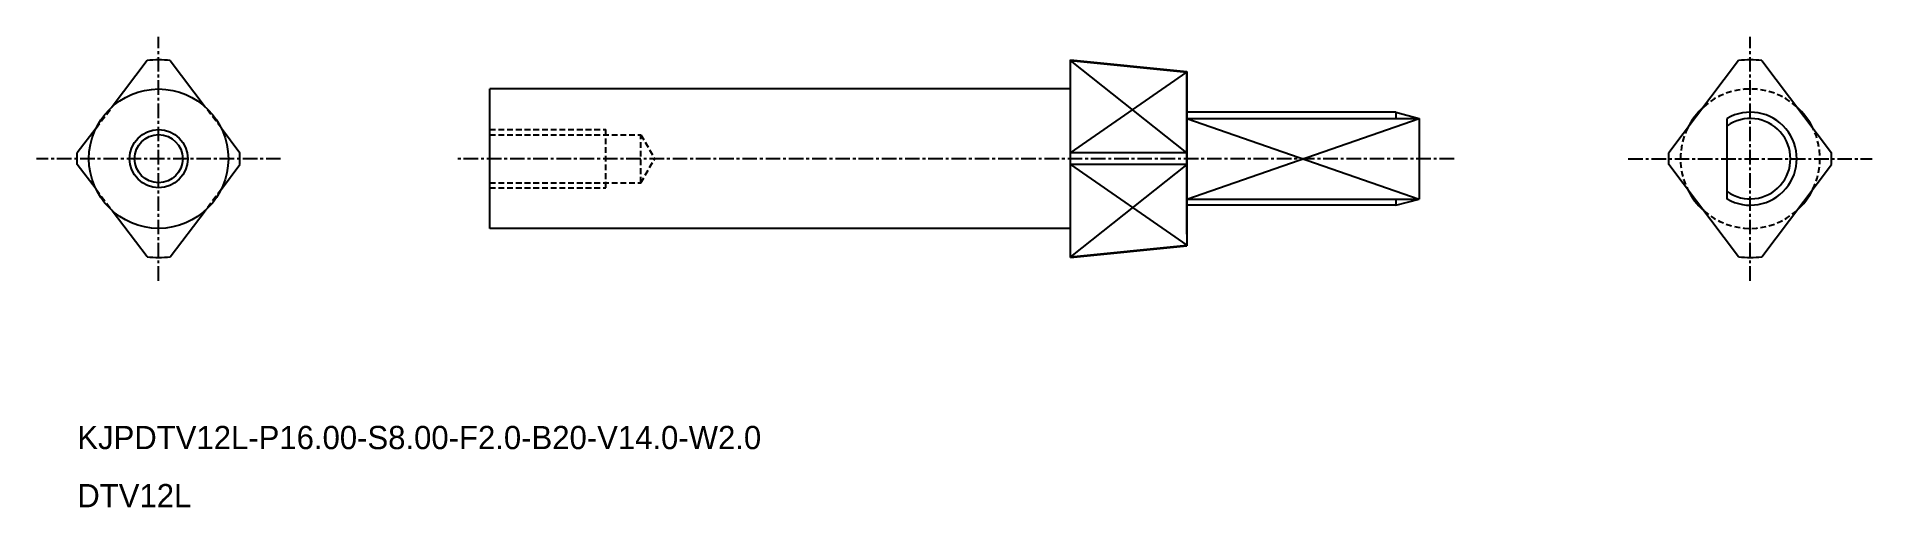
# Model space of a CAD drawing. Extents: x -2037 to -1879, y -894 to -854.
import ezdxf

# ---------------------------------------------------------------- set-up
doc = ezdxf.new("R2010")
doc.units = 0
doc.linetypes.add('CENTER', pattern=[2, 1.25, -0.25, 0.25, -0.25])
doc.linetypes.add('DASHED', pattern=[0.75, 0.5, -0.25])
doc.layers.get('0').update_dxf_attribs({"linetype": 'CONTINUOUS'})
doc.layers.add('CENTER', color=1, linetype='CENTER')

msp = doc.modelspace()

# ---------------------------------------------------------------- linework, layer by layer
at = {"color": 7, "linetype": 'CONTINUOUS'}
for p, q in [((-2027.96, -855.7), (-2030.95, -859.67)), ((-2025.96, -855.7), (-2022.96, -859.67)), ((-1948.46, -855.64), (-1938.46, -856.64)), ((-1948.46, -872.64), (-1948.46, -855.64)), ((-1948.46, -855.7), (-1938.46, -856.7)), ((-1890.96, -855.7), (-1896.96, -863.64)), ((-1888.96, -855.7), (-1882.96, -863.64)), ((-1938.46, -870.64), (-1938.46, -856.64)), ((-1938.46, -856.64), (-1938.46, -871.64)), ((-1998.46, -870.14), (-1998.46, -858.14)), ((-1948.46, -858.14), (-1998.46, -858.14)), ((-1920.46, -860.14), (-1938.46, -860.14)), ((-1938.46, -860.68), (-1918.46, -860.68)), ((-1920.46, -860.14), (-1918.46, -860.68)), ((-1920.46, -860.14), (-1920.46, -860.68)), ((-1918.46, -860.68), (-1918.46, -867.61)), ((-1891.96, -867.61), (-1891.96, -860.68)), ((-2032.35, -861.52), (-2033.96, -863.64)), ((-2021.56, -861.52), (-2019.96, -863.64)), ((-2033.96, -864.64), (-2033.96, -863.64)), ((-2019.96, -864.64), (-2019.96, -863.64)), ((-1938.46, -863.64), (-1948.46, -863.64)), ((-1896.96, -864.64), (-1896.96, -863.64)), ((-1882.96, -864.64), (-1882.96, -863.64)), ((-2032.35, -866.76), (-2033.96, -864.64)), ((-2021.56, -866.76), (-2019.96, -864.64)), ((-1938.46, -864.64), (-1948.46, -864.64)), ((-1890.96, -872.58), (-1896.96, -864.64)), ((-1888.96, -872.58), (-1882.96, -864.64)), ((-2027.96, -872.58), (-2030.95, -868.62)), ((-2025.96, -872.58), (-2022.96, -868.62)), ((-1938.46, -867.61), (-1918.46, -867.61)), ((-1920.46, -868.14), (-1938.46, -868.14)), ((-1920.46, -868.14), (-1918.46, -867.61)), ((-1920.46, -867.61), (-1920.46, -868.14)), ((-1948.46, -870.14), (-1998.46, -870.14)), ((-1948.46, -872.58), (-1938.46, -871.58)), ((-1948.46, -872.64), (-1938.46, -871.64))]:
    msp.add_line(p, q, dxfattribs=at)
at = {"color": 3, "linetype": 'CONTINUOUS'}
for p, q in [((-1938.46, -863.64), (-1948.46, -855.7)), ((-1948.46, -863.64), (-1938.46, -856.7)), ((-1938.46, -867.61), (-1918.46, -860.68)), ((-1938.46, -860.68), (-1918.46, -867.61)), ((-1948.46, -864.64), (-1938.46, -871.58)), ((-1938.46, -864.64), (-1948.46, -872.58))]:
    msp.add_line(p, q, dxfattribs=at)
at = {"color": 3, "linetype": 'DASHED'}
for p, q in [((-2032.35, -861.52), (-2030.95, -859.67)), ((-2021.56, -861.52), (-2022.96, -859.67)), ((-1998.46, -861.64), (-1988.46, -861.64)), ((-1998.46, -862.08), (-1985.46, -862.08)), ((-1988.46, -866.64), (-1988.46, -861.64)), ((-1985.46, -866.21), (-1985.46, -862.08)), ((-1985.46, -862.08), (-1984.26, -864.14)), ((-1985.46, -866.21), (-1984.26, -864.14)), ((-2032.35, -866.76), (-2030.95, -868.62)), ((-2021.56, -866.76), (-2022.96, -868.62)), ((-1998.46, -866.21), (-1985.46, -866.21)), ((-1998.46, -866.64), (-1988.46, -866.64))]:
    msp.add_line(p, q, dxfattribs=at)
at = {"color": 7, "linetype": 'CONTINUOUS'}
for radius in [6, 2.07]:
    msp.add_circle((-2026.96, -864.14), radius, dxfattribs=at)
at = {"color": 3, "linetype": 'CONTINUOUS'}
msp.add_circle((-2026.96, -864.14), 2.5, dxfattribs=at)
at = {"color": 7, "linetype": 'CONTINUOUS'}
for centre, radius, start, end in [((-2026.96, -864.14), 8.5, 83.2437, 96.7563), ((-1889.96, -864.14), 8.5, 83.2437, 96.7563), ((-1889.96, -864.14), 6, 131.8208, 154.0913), ((-1889.96, -864.14), 4, 240, 120), ((-1889.96, -864.14), 3.46, 234.7356, 125.2644), ((-1889.96, -864.14), 6, 25.9087, 48.1792), ((-1889.96, -864.14), 6, 205.9087, 228.1792), ((-1889.96, -864.14), 6, 311.8208, 334.0913), ((-2026.96, -864.14), 8.5, 263.2437, 276.7563), ((-1889.96, -864.14), 8.5, 263.2437, 276.7563)]:
    msp.add_arc(centre, radius, start, end, dxfattribs=at)
at = {"color": 3, "linetype": 'DASHED'}
for start, end in [(48.2389, 131.7611), (154.0913, 205.9087), (334.0913, 25.9087), (228.2389, 311.7611)]:
    msp.add_arc((-1889.96, -864.14), 6, start, end, dxfattribs=at)
at = {"layer": 'CENTER', "color": 1, "linetype": 'CENTER'}
for p, q in [((-2026.96, -874.64), (-2026.96, -853.64)), ((-1889.96, -874.64), (-1889.96, -853.64)), ((-2016.46, -864.14), (-2037.46, -864.14)), ((-1915.46, -864.14), (-2001.46, -864.14)), ((-1900.46, -864.14), (-1879.46, -864.14))]:
    msp.add_line(p, q, dxfattribs=at)

# ---------------------------------------------------------------- texts
at = {"color": 7, "linetype": 'CONTINUOUS'}
for s, p in [('KJPDTV12L-P16.00-S8.00-F2.0-B20-V14.0-W2.0', (-2033.96, -889.14)), ('DTV12L', (-2033.96, -894.14))]:
    msp.add_text(s, height=2, dxfattribs=at).set_placement(p)

doc.saveas('drawing.dxf')
